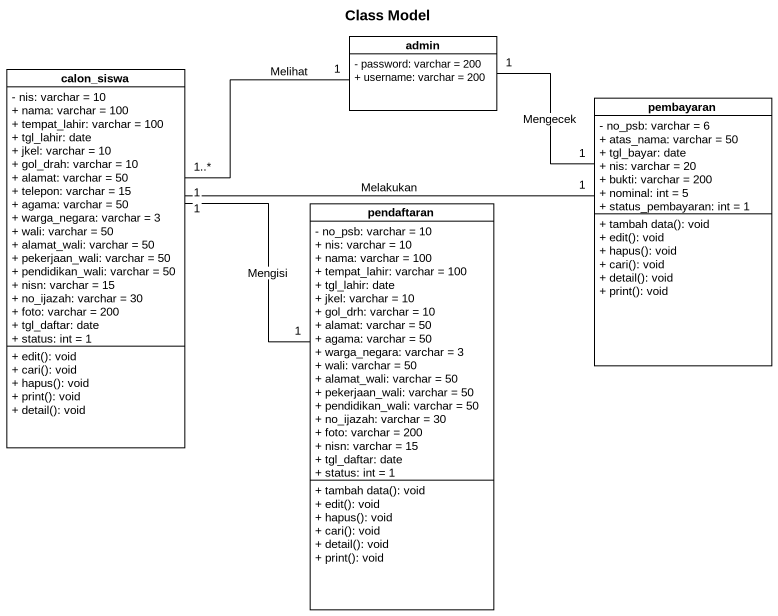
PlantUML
@startuml
title Class Model
hide circle
hide empty members
skinparam classAttributeIconSize 0
class admin {
  - password: varchar = 200
  + username: varchar = 200
}
class calon_siswa {
  - nis: varchar = 10
  + nama: varchar = 100
  + tempat_lahir: varchar = 100
  + tgl_lahir: date
  + jkel: varchar = 10
  + gol_drah: varchar = 10
  + alamat: varchar = 50
  + telepon: varchar = 15
  + agama: varchar = 50
  + warga_negara: varchar = 3
  + wali: varchar = 50
  + alamat_wali: varchar = 50
  + pekerjaan_wali: varchar = 50
  + pendidikan_wali: varchar = 50
  + nisn: varchar = 15
  + no_ijazah: varchar = 30
  + foto: varchar = 200
  + tgl_daftar: date
  + status: int = 1
  + edit(): void
  + cari(): void
  + hapus(): void
  + print(): void
  + detail(): void
}
class pembayaran {
  - no_psb: varchar = 6
  + atas_nama: varchar = 50
  + tgl_bayar: date
  + nis: varchar = 20
  + bukti: varchar = 200
  + nominal: int = 5
  + status_pembayaran: int = 1
  + tambah data(): void
  + edit(): void
  + hapus(): void
  + cari(): void
  + detail(): void
  + print(): void
}
class pendaftaran {
  - no_psb: varchar = 10
  + nis: varchar = 10
  + nama: varchar = 100
  + tempat_lahir: varchar = 100
  + tgl_lahir: date
  + jkel: varchar = 10
  + gol_drh: varchar = 10
  + alamat: varchar = 50
  + agama: varchar = 50
  + warga_negara: varchar = 3
  + wali: varchar = 50
  + alamat_wali: varchar = 50
  + pekerjaan_wali: varchar = 50
  + pendidikan_wali: varchar = 50
  + no_ijazah: varchar = 30
  + foto: varchar = 200
  + nisn: varchar = 15
  + tgl_daftar: date
  + status: int = 1
  + tambah data(): void
  + edit(): void
  + hapus(): void
  + cari(): void
  + detail(): void
  + print(): void
}
admin "1" -left- "1..*" calon_siswa : Melihat
calon_siswa "1" -right- "1" pembayaran : Melakukan
calon_siswa "1" -right- "1" pendaftaran : Mengisi
pembayaran "1" -up- "1" admin : Mengecek
@enduml
